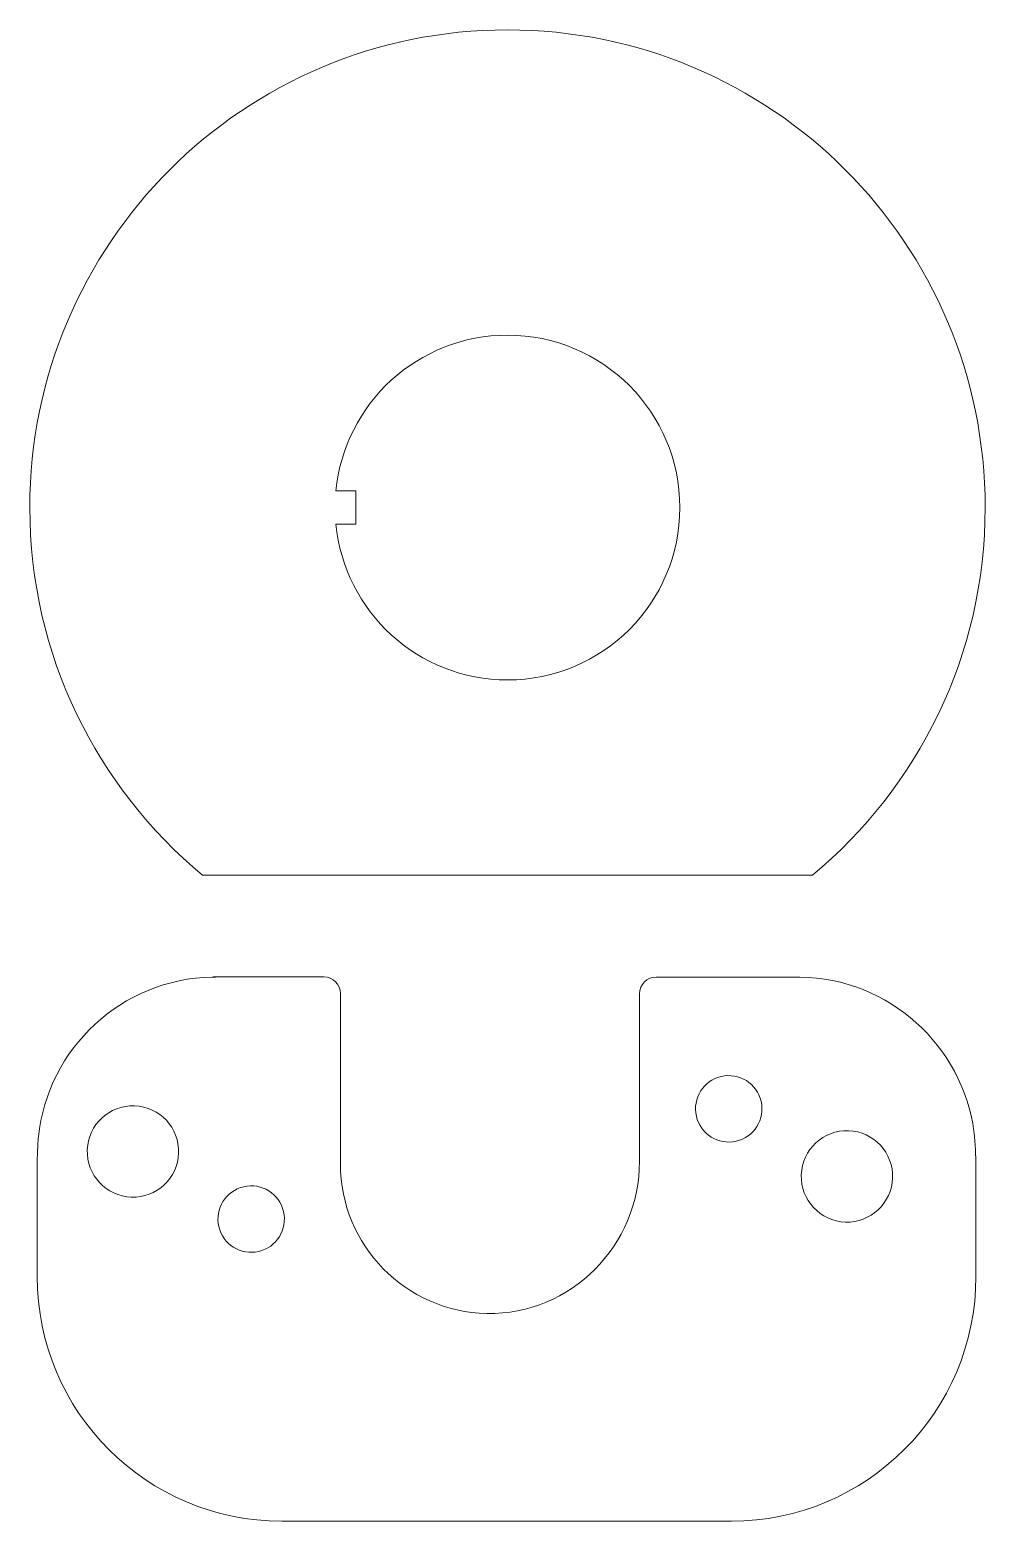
# Model space of a CAD drawing. Header units: millimetres. Extents: x 57 to 172, y -212 to -33.
import ezdxf

# ---------------------------------------------------------------- set-up
doc = ezdxf.new("R2010")
doc.units = ezdxf.units.MM
doc.header["$MEASUREMENT"] = 0
doc.layers.add('Layer 1', color=7, linetype='Continuous', lineweight=0)

msp = doc.modelspace()

# ---------------------------------------------------------------- linework, layer by layer
at = {"layer": 'Layer 1', "color": 250, "lineweight": 9, "true_color": 0x231f20}
for points, knots in [([(114.77, -32.78), (83.02, -32.78), (57.27, -58.52), (57.27, -90.28), (57.27, -108.07), (65.36, -123.98), (78.06, -134.53), (78.06, -134.53), (151.49, -134.53), (151.49, -134.53), (164.19, -123.98), (172.27, -108.07), (172.27, -90.28), (172.27, -58.52), (146.53, -32.78), (114.77, -32.78)], [0, 0, 0, 0, 1, 1, 1, 2, 2, 2, 3, 3, 3, 4, 4, 4, 5, 5, 5, 5]), ([(114.77, -111.03), (103.99, -111.03), (95.13, -102.8), (94.12, -92.28), (94.12, -92.28), (96.52, -92.28), (96.52, -92.28), (96.52, -92.28), (96.52, -88.28), (96.52, -88.28), (96.52, -88.28), (94.12, -88.28), (94.12, -88.28), (95.13, -77.76), (103.99, -69.53), (114.77, -69.53), (126.23, -69.53), (135.52, -78.82), (135.52, -90.28), (135.52, -101.74), (126.23, -111.03), (114.77, -111.03)], [0, 0, 0, 0, 1, 1, 1, 2, 2, 2, 3, 3, 3, 4, 4, 4, 5, 5, 5, 6, 6, 6, 7, 7, 7, 7]), ([(171.16, -169.17), (171.16, -168.88), (171.15, -168.59), (171.14, -168.3), (171.14, -168.3), (171.12, -168.3), (171.12, -168.3), (171.12, -168.01), (171.11, -167.72), (171.1, -167.43), (171.06, -166.74), (171, -166.06), (170.92, -165.39), (169.52, -155), (160.7, -146.97), (149.98, -146.79), (145.33, -146.79), (139.33, -146.79), (132.68, -146.79), (131.57, -146.79), (130.66, -147.69), (130.66, -148.81), (130.66, -148.81), (130.66, -168.96), (130.66, -168.96), (130.66, -179.1), (122.43, -187.49), (112.29, -187.29), (102.52, -187.09), (94.66, -179.11), (94.66, -169.29), (94.66, -169.29), (94.66, -148.78), (94.66, -148.78), (94.66, -147.68), (93.76, -146.78), (92.66, -146.78), (87.56, -146.78), (83.13, -146.78), (79.57, -146.78), (79.46, -146.78), (79.34, -146.79), (79.22, -146.79), (79.22, -146.79), (79.63, -146.79), (79.63, -146.79), (79.58, -146.79), (79.43, -146.79), (79.22, -146.79), (68.32, -147.03), (59.43, -155.37), (58.31, -166.02), (58.29, -166.21), (58.27, -166.4), (58.26, -166.59), (58.26, -166.65), (58.25, -166.71), (58.25, -166.77), (58.23, -167.03), (58.22, -167.29), (58.21, -167.55), (58.2, -167.8), (58.19, -168.05), (58.19, -168.3), (58.19, -168.3), (58.18, -168.3), (58.18, -168.3), (58.17, -168.51), (58.17, -168.73), (58.17, -168.94), (58.16, -169.01), (58.16, -169.07), (58.16, -169.14), (58.16, -169.14), (58.16, -182.85), (58.16, -182.85), (58.16, -199.11), (71.34, -212.29), (87.6, -212.29), (87.6, -212.29), (141.72, -212.29), (141.72, -212.29), (157.98, -212.29), (171.16, -199.11), (171.16, -182.85), (171.16, -182.85), (171.16, -182.85), (171.16, -182.85), (171.16, -178.31), (171.16, -173.78), (171.16, -169.24), (171.16, -169.21), (171.16, -169.19), (171.16, -169.17)], [0, 0, 0, 0, 1, 1, 1, 2, 2, 2, 3, 3, 3, 4, 4, 4, 5, 5, 5, 6, 6, 6, 7, 7, 7, 8, 8, 8, 9, 9, 9, 10, 10, 10, 11, 11, 11, 12, 12, 12, 13, 13, 13, 14, 14, 14, 15, 15, 15, 16, 16, 16, 17, 17, 17, 18, 18, 18, 19, 19, 19, 20, 20, 20, 21, 21, 21, 22, 22, 22, 23, 23, 23, 24, 24, 24, 25, 25, 25, 26, 26, 26, 27, 27, 27, 28, 28, 28, 29, 29, 29, 30, 30, 30, 31, 31, 31, 31]), ([(142.3, -166.55), (140.15, -167.05), (138, -165.71), (137.51, -163.55), (137.01, -161.4), (138.35, -159.25), (140.5, -158.76), (142.66, -158.26), (144.8, -159.6), (145.3, -161.75), (145.8, -163.91), (144.46, -166.05), (142.3, -166.55)], [0, 0, 0, 0, 1, 1, 1, 2, 2, 2, 3, 3, 3, 4, 4, 4, 4]), ([(69.49, -173.29), (66.46, -173.18), (64.08, -170.63), (64.19, -167.6), (64.3, -164.56), (66.84, -162.19), (69.88, -162.29), (72.91, -162.4), (75.29, -164.95), (75.18, -167.98), (75.08, -171.02), (72.53, -173.39), (69.49, -173.29)], [0, 0, 0, 0, 1, 1, 1, 2, 2, 2, 3, 3, 3, 4, 4, 4, 4]), ([(155.44, -176.29), (152.41, -176.18), (150.03, -173.63), (150.14, -170.6), (150.24, -167.56), (152.79, -165.19), (155.83, -165.29), (158.86, -165.4), (161.24, -167.95), (161.13, -170.98), (161.02, -174.02), (158.48, -176.39), (155.44, -176.29)], [0, 0, 0, 0, 1, 1, 1, 2, 2, 2, 3, 3, 3, 4, 4, 4, 4]), ([(84.82, -179.82), (82.66, -180.32), (80.52, -178.98), (80.02, -176.83), (79.52, -174.67), (80.86, -172.53), (83.02, -172.03), (85.17, -171.53), (87.32, -172.87), (87.81, -175.03), (88.31, -177.18), (86.97, -179.33), (84.82, -179.82)], [0, 0, 0, 0, 1, 1, 1, 2, 2, 2, 3, 3, 3, 4, 4, 4, 4])]:
    msp.add_open_spline(points, degree=3, knots=knots, dxfattribs=at)

doc.saveas('drawing.dxf')
